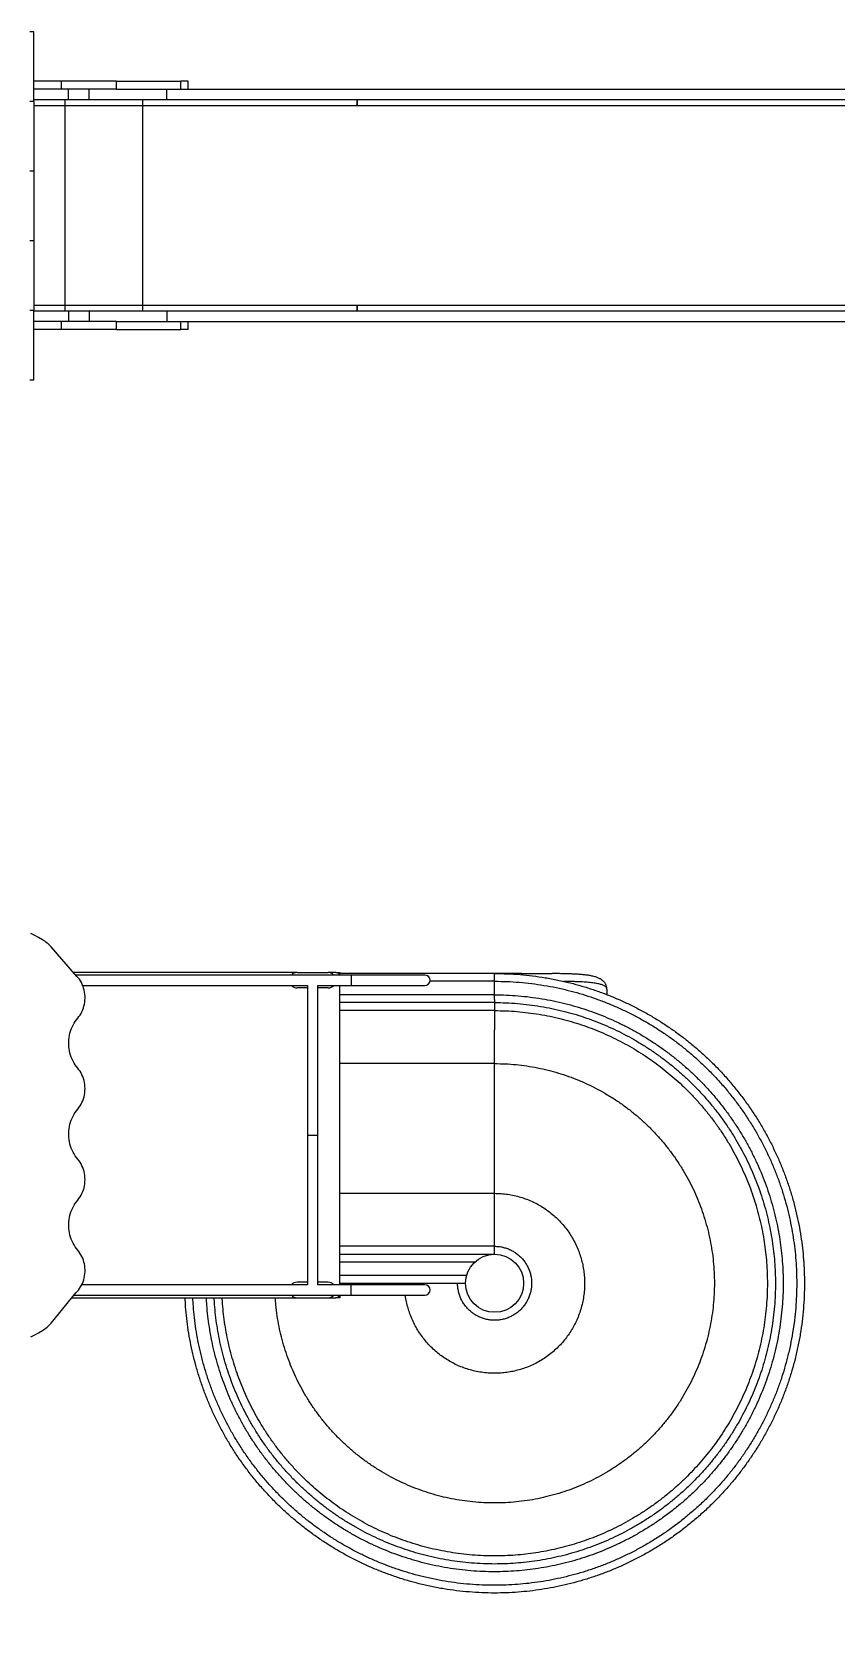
# Model space of a CAD drawing. Header units: millimetres. Extents: x -9609 to 9022, y -7175 to 8108.
# Drawn here: x 3602 to 5674, y -3256 to 857 of the extents above; entities that cross this region are included whole.
import ezdxf

# ---------------------------------------------------------------- set-up
doc = ezdxf.new("R2010")
doc.units = ezdxf.units.MM
for name, color, linetype in [('DIKOM_ОБЪЕКТ', 7, 'Continuous'), ('DIKOM_РАЗМЕР_ЗОНА', 7, 'Continuous'), ('DIKOM_РАЗМЕР_ОБЪЕКТА', 7, 'Continuous')]:
    doc.layers.add(name, color=color, linetype=linetype)
doc.styles.add('style1', font='arial.ttf', dxfattribs={"width": 0.8})
doc.dimstyles.new('1-50', dxfattribs={"dimtxt": 300, "dimasz": 200, "dimexe": 100, "dimexo": 0, "dimgap": 100, "dimtad": 1, "dimtxsty": 'style1', "dimcen": 200, "dimclrd": 7, "dimclre": 7, "dimclrt": 7, "dimadec": 1, "dimazin": 2, "dimtfac": 1, "dimtmove": 0, "dimatfit": 2, "dimfxl": 0, "dimlwd": 25, "dimlwe": 18, "dimarcsym": 0})

# ---------------------------------------------------------------- blocks, each defined once
blk = doc.blocks.new('*D11')
at = {"layer": 'Defpoints', "color": 0, "transparency": 16777216}
for p in [(-5802.9, 757.2), (7024.1, 94.2), (7024.1, -5959.7)]:
    blk.add_point(p, dxfattribs=at)
at = {"layer": 'DIKOM_РАЗМЕР_ОБЪЕКТА', "color": 7, "lineweight": 18, "transparency": 16777216}
for p, q in [((-5802.9, 757.2), (-5802.9, -6059.7)), ((7024.1, 94.2), (7024.1, -6059.7))]:
    blk.add_line(p, q, dxfattribs=at)
at = {"layer": 'DIKOM_РАЗМЕР_ОБЪЕКТА', "color": 7, "lineweight": 25, "transparency": 16777216}
blk.add_line((-5602.9, -5959.7), (6824.1, -5959.7), dxfattribs=at)
at = {"layer": 'DIKOM_РАЗМЕР_ОБЪЕКТА', "color": 7, "transparency": 16777216}
for points in [[(-5602.9, -5926.4), (-5602.9, -5993), (-5802.9, -5959.7)], [(6824.1, -5926.4), (6824.1, -5993), (7024.1, -5959.7)]]:
    blk.add_solid(points, dxfattribs=at)
at = {"layer": 'DIKOM_РАЗМЕР_ОБЪЕКТА', "color": 7, "transparency": 16777216, "insert": (822.9, -5706.5), "char_height": 300, "attachment_point": 5, "style": 'style1'}
blk.add_mtext('12800', dxfattribs=at)
blk = doc.blocks.new('*D12')
at = {"layer": 'Defpoints', "color": 0, "transparency": 16777216}
for p in [(9021.7, -405.8), (-7512.4, -2805.8), (9021.7, -7075)]:
    blk.add_point(p, dxfattribs=at)
at = {"layer": 'DIKOM_РАЗМЕР_ЗОНА', "color": 7, "lineweight": 18, "transparency": 16777216}
for p, q in [((9021.7, -405.8), (9021.7, -7175)), ((-7512.4, -2805.8), (-7512.4, -7175))]:
    blk.add_line(p, q, dxfattribs=at)
at = {"layer": 'DIKOM_РАЗМЕР_ЗОНА', "color": 7, "lineweight": 25, "transparency": 16777216}
blk.add_line((-7312.4, -7075), (8821.7, -7075), dxfattribs=at)
at = {"layer": 'DIKOM_РАЗМЕР_ЗОНА', "color": 7, "transparency": 16777216}
for points in [[(-7312.4, -7041.7), (-7312.4, -7108.4), (-7512.4, -7075)], [(8821.7, -7041.7), (8821.7, -7108.4), (9021.7, -7075)]]:
    blk.add_solid(points, dxfattribs=at)
at = {"layer": 'DIKOM_РАЗМЕР_ЗОНА', "color": 7, "transparency": 16777216, "insert": (938.2, -6821.9), "char_height": 300, "attachment_point": 5, "style": 'style1'}
blk.add_mtext('16500', dxfattribs=at)

msp = doc.modelspace()

# ---------------------------------------------------------------- linework, layer by layer
at = {"layer": 'DIKOM_ОБЪЕКТ', "color": 7, "linetype": 'Continuous', "lineweight": 15}
for p, q in [((3607.086, 857.212), (3597.086, 857.212)), ((3607.086, 677.212), (3607.086, 857.212)), ((3678.236, 730.212), (3607.086, 730.212)), ((3678.236, 709.212), (3607.086, 709.212)), ((3678.236, 709.212), (3678.236, 730.212)), ((3820.985, 730.212), (3678.236, 730.212)), ((3820.985, 709.212), (3678.236, 709.212)), ((3697.074, 682.212), (3697.074, 709.212)), ((3749.838, 682.212), (3749.838, 709.212)), ((3820.985, 709.212), (3820.985, 730.212)), ((3820.985, 730.212), (3987.12, 730.212)), ((3820.985, 709.212), (3987.12, 709.212)), ((3950.383, 682.212), (3950.383, 709.212)), ((3987.119, 709.212), (5893.839, 709.212)), ((3987.12, 709.212), (3987.12, 730.212)), ((4005.98, 730.212), (3987.12, 730.212)), ((4005.98, 709.212), (4005.98, 730.212)), ((3607.086, 677.212), (3597.086, 677.212)), ((3607.086, 682.212), (3697.074, 682.212)), ((3607.086, 677.212), (3607.086, 497.212)), ((3607.086, 667.212), (3686.858, 667.212)), ((3686.858, 682.212), (3686.858, 667.212)), ((3686.858, 667.212), (3887.403, 667.212)), ((3687.306, 667.212), (3687.306, 151.212)), ((3697.074, 682.212), (3749.838, 682.212)), ((3749.838, 682.212), (3950.383, 682.212)), ((3887.403, 682.212), (3887.403, 667.212)), ((3887.403, 667.212), (4442.074, 667.212)), ((3887.851, 682.212), (3887.851, 136.212)), ((3950.383, 682.212), (5976.148, 682.212)), ((4442.063, 682.212), (4442.063, 667.212)), ((4442.063, 667.212), (6191.031, 667.212)), ((4442.074, 667.212), (4442.074, 682.212)), ((3607.086, 497.212), (3597.086, 497.212)), ((3607.086, 497.212), (3607.086, 317.212)), ((3607.086, 317.212), (3597.086, 317.212)), ((3607.086, 317.212), (3607.086, 137.212)), ((3607.086, 137.212), (3597.086, 137.212)), ((3607.086, 151.212), (3686.858, 151.212)), ((3607.086, -42.788), (3607.086, 137.212)), ((3607.086, 136.212), (3697.074, 136.212)), ((3686.858, 151.212), (3686.858, 136.212)), ((3686.858, 151.212), (3887.403, 151.212)), ((3697.074, 136.212), (3697.074, 109.212)), ((3697.074, 136.212), (3749.838, 136.212)), ((3749.838, 136.212), (3749.838, 109.212)), ((3749.838, 136.212), (3950.383, 136.212)), ((3887.403, 151.212), (3887.403, 136.212)), ((3887.403, 151.212), (4442.074, 151.212)), ((3950.383, 136.212), (3950.383, 109.212)), ((3950.383, 136.212), (5976.148, 136.212)), ((4442.063, 151.212), (4442.063, 136.212)), ((4442.063, 151.212), (6191.031, 151.212)), ((4442.074, 136.212), (4442.074, 151.212)), ((3678.236, 109.212), (3607.086, 109.212)), ((3678.236, 88.212), (3607.086, 88.212)), ((3678.236, 88.212), (3678.236, 109.212)), ((3820.985, 109.212), (3678.236, 109.212)), ((3820.985, 88.212), (3678.236, 88.212)), ((3820.985, 88.212), (3820.985, 109.212)), ((3820.985, 109.212), (3987.12, 109.212)), ((3820.985, 88.212), (3987.12, 88.212)), ((3987.119, 109.212), (5893.841, 109.212)), ((3987.12, 88.212), (3987.12, 109.212)), ((4005.98, 88.212), (3987.12, 88.212)), ((4005.98, 88.212), (4005.98, 109.212)), ((3607.086, -42.788), (3597.086, -42.788)), ((3718.563, -1582.734), (3652.181, -1506.705)), ((4287.086, -1572.788), (3709.88, -1572.788)), ((4427.086, -1579.338), (3715.599, -1579.338)), ((4287.086, -1572.788), (4367.086, -1572.788)), ((4387.086, -1572.788), (4367.086, -1572.788)), ((4387.086, -1572.788), (4397.086, -1572.788)), ((4394.227, -1575.788), (4397.086, -1575.788)), ((4397.086, -1572.788), (4397.086, -1574.649)), ((4397.086, -1579.338), (4397.086, -1574.649)), ((4397.086, -1574.649), (4797.086, -1574.649)), ((4617.086, -1579.338), (4427.086, -1579.338)), ((4427.086, -1579.338), (4427.086, -1606.238)), ((4630.406, -1594.649), (4797.086, -1594.649)), ((4797.086, -1594.649), (4797.086, -1574.649)), ((4867.086, -1575.449), (4797.086, -1575.449)), ((4797.086, -1629.649), (4797.086, -1594.649)), ((4867.086, -1578.509), (4867.086, -1575.449)), ((3733.4, -1606.238), (4313.636, -1606.238)), ((4313.636, -1612.788), (4287.086, -1612.788)), ((4313.636, -1606.238), (4313.636, -1992.788)), ((4340.536, -1606.238), (4427.086, -1606.238)), ((4340.536, -1992.788), (4340.536, -1606.238)), ((4367.086, -1612.788), (4340.536, -1612.788)), ((4397.086, -1629.649), (4397.086, -1606.238)), ((4397.086, -1629.649), (4797.086, -1629.649)), ((4397.086, -1649.649), (4397.086, -1629.649)), ((4427.086, -1606.238), (4617.086, -1606.238)), ((4797.086, -1642.47), (4797.086, -1629.649)), ((4797.086, -1642.47), (4797.086, -1650.448)), ((5087.085, -1616.164), (5087.085, -1629.958)), ((4397.086, -1649.649), (4797.086, -1649.649)), ((4397.086, -1670.423), (4397.086, -1649.649)), ((4397.086, -1670.423), (4797.086, -1670.423)), ((4397.086, -1807.279), (4397.086, -1670.423)), ((4797.086, -1650.448), (4797.086, -1671.222)), ((4797.086, -1671.222), (4797.086, -1720.701)), ((4797.086, -1807.279), (4797.086, -1720.701)), ((4397.086, -2142.402), (4397.086, -1807.279)), ((4397.086, -1807.279), (4797.086, -1807.279)), ((4797.086, -2142.402), (4797.086, -1807.279)), ((4313.636, -1992.788), (4313.636, -2379.338)), ((4313.636, -1992.788), (4340.536, -1992.788)), ((4340.536, -2379.338), (4340.536, -1992.788)), ((4397.086, -2142.402), (4797.086, -2142.402)), ((4397.086, -2279.258), (4397.086, -2142.402)), ((4797.086, -2279.258), (4797.086, -2142.402)), ((4397.086, -2279.258), (4797.086, -2279.258)), ((4397.086, -2300.032), (4397.086, -2279.258)), ((4397.086, -2300.032), (4797.086, -2300.032)), ((4397.086, -2320.032), (4397.086, -2300.032)), ((4797.086, -2300.032), (4797.086, -2279.258)), ((4797.086, -2300.64), (4797.086, -2300.032)), ((4397.086, -2320.032), (4746.759, -2320.032)), ((4397.086, -2355.032), (4397.086, -2320.032)), ((4313.636, -2379.338), (3731.208, -2379.338)), ((4313.636, -2372.788), (4287.086, -2372.788)), ((4367.086, -2372.788), (4340.536, -2372.788)), ((4427.086, -2379.338), (4340.536, -2379.338)), ((4397.086, -2355.032), (4724.972, -2355.032)), ((4397.086, -2375.032), (4397.086, -2355.032)), ((4397.086, -2379.338), (4397.086, -2375.032)), ((4397.086, -2375.032), (4722.088, -2375.032)), ((4617.086, -2379.338), (4427.086, -2379.338)), ((4427.086, -2406.238), (4427.086, -2379.338)), ((3652.181, -2478.871), (3716.06, -2400.419)), ((3705.989, -2412.788), (4287.086, -2412.788)), ((3711.322, -2406.238), (4427.086, -2406.238)), ((4287.086, -2412.788), (4367.086, -2412.788)), ((4367.086, -2412.788), (4387.086, -2412.788)), ((4397.086, -2412.788), (4387.086, -2412.788)), ((4397.086, -2409.788), (4394.227, -2409.788)), ((4397.086, -2406.238), (4397.086, -2409.788)), ((4397.086, -2409.788), (4397.086, -2412.788)), ((4427.086, -2406.238), (4617.086, -2406.238))]:
    msp.add_line(p, q, dxfattribs=at)
at = {"layer": 'DIKOM_ОБЪЕКТ', "color": 7, "linetype": 'Continuous', "lineweight": 15, "flags": 128}
for points in [[(3629.203, -1488.04), (3619.476, -1482.285), (3609.61, -1476.856), (3599.611, -1471.758)], [(3720.533, -1690.722), (3723.62, -1686.879), (3726.468, -1682.796), (3729.061, -1678.494), (3731.388, -1673.993), (3733.437, -1669.315), (3735.198, -1664.484), (3736.663, -1659.523), (3737.823, -1654.455), (3738.675, -1649.306), (3739.213, -1644.101), (3739.434, -1638.865), (3739.339, -1633.625), (3738.926, -1628.405), (3738.199, -1623.23), (3737.161, -1618.127), (3735.816, -1613.121), (3734.172, -1608.235), (3732.237, -1603.493), (3730.019, -1598.919), (3727.53, -1594.536), (3724.782, -1590.364), (3721.788, -1586.423), (3718.563, -1582.734)], [(3720.533, -1819.925), (3717.142, -1815.734), (3713.984, -1811.307), (3711.073, -1806.66), (3708.419, -1801.812), (3706.033, -1796.782), (3703.924, -1791.588), (3702.102, -1786.253), (3700.572, -1780.797), (3699.34, -1775.24), (3698.412, -1769.606), (3697.792, -1763.915), (3697.481, -1758.191), (3697.481, -1752.456), (3697.792, -1746.731), (3698.412, -1741.041), (3699.34, -1735.406), (3700.572, -1729.85), (3702.102, -1724.393), (3703.924, -1719.058), (3706.033, -1713.865), (3708.419, -1708.835), (3711.073, -1703.986), (3713.984, -1699.339), (3717.142, -1694.912), (3720.533, -1690.722)], [(3720.529, -1925.726), (3723.67, -1921.812), (3726.563, -1917.649), (3729.192, -1913.26), (3731.543, -1908.666), (3733.606, -1903.89), (3735.37, -1898.957), (3736.825, -1893.891), (3737.965, -1888.719), (3738.783, -1883.467), (3739.276, -1878.16), (3739.44, -1872.827), (3739.276, -1867.493), (3738.784, -1862.187), (3737.966, -1856.934), (3736.827, -1851.762), (3735.372, -1846.696), (3733.609, -1841.763), (3731.546, -1836.987), (3729.195, -1832.393), (3726.566, -1828.003), (3723.674, -1823.84), (3720.533, -1819.925)], [(3720.529, -2054.89), (3717.138, -2050.701), (3713.981, -2046.275), (3711.07, -2041.63), (3708.417, -2036.783), (3706.031, -2031.754), (3703.923, -2026.563), (3702.101, -2021.229), (3700.571, -2015.774), (3699.34, -2010.219), (3698.412, -2004.586), (3697.792, -1998.898), (3697.481, -1993.175), (3697.481, -1987.441), (3697.792, -1981.719), (3698.412, -1976.03), (3699.34, -1970.397), (3700.571, -1964.842), (3702.101, -1959.387), (3703.923, -1954.053), (3706.031, -1948.862), (3708.417, -1943.833), (3711.07, -1938.986), (3713.981, -1934.341), (3717.138, -1929.915), (3720.529, -1925.726)], [(3720.533, -2160.691), (3723.674, -2156.776), (3726.566, -2152.613), (3729.195, -2148.223), (3731.546, -2143.629), (3733.609, -2138.853), (3735.372, -2133.92), (3736.827, -2128.854), (3737.966, -2123.682), (3738.784, -2118.43), (3739.276, -2113.123), (3739.44, -2107.79), (3739.276, -2102.456), (3738.783, -2097.149), (3737.965, -2091.897), (3736.825, -2086.725), (3735.37, -2081.659), (3733.606, -2076.726), (3731.543, -2071.95), (3729.192, -2067.357), (3726.563, -2062.967), (3723.67, -2058.805), (3720.529, -2054.89)], [(3720.533, -2289.895), (3717.142, -2285.704), (3713.984, -2281.277), (3711.073, -2276.63), (3708.419, -2271.781), (3706.033, -2266.751), (3703.924, -2261.558), (3702.102, -2256.223), (3700.572, -2250.766), (3699.34, -2245.21), (3698.412, -2239.575), (3697.792, -2233.885), (3697.481, -2228.16), (3697.481, -2222.425), (3697.792, -2216.701), (3698.412, -2211.01), (3699.34, -2205.376), (3700.572, -2199.82), (3702.102, -2194.363), (3703.924, -2189.028), (3706.033, -2183.835), (3708.419, -2178.804), (3711.073, -2173.956), (3713.984, -2169.309), (3717.142, -2164.882), (3720.533, -2160.691)], [(3716.06, -2400.419), (3719.408, -2396.966), (3722.541, -2393.254), (3725.445, -2389.3), (3728.105, -2385.125), (3730.509, -2380.747), (3732.646, -2376.188), (3734.505, -2371.47), (3736.077, -2366.614), (3737.355, -2361.645), (3738.333, -2356.586), (3739.005, -2351.461), (3739.37, -2346.294), (3739.424, -2341.111), (3739.168, -2335.936), (3738.604, -2330.793), (3737.733, -2325.708), (3736.56, -2320.704), (3735.09, -2315.806), (3733.331, -2311.037), (3731.291, -2306.419), (3728.979, -2301.976), (3726.407, -2297.727), (3723.587, -2293.694), (3720.533, -2289.895)], [(3599.611, -2513.818), (3609.61, -2508.72), (3619.476, -2503.291), (3629.203, -2497.536)]]:
    msp.add_lwpolyline(points, dxfattribs=at)
at = {"layer": 'DIKOM_ОБЪЕКТ', "color": 7, "linetype": 'Continuous', "lineweight": 15}
msp.add_circle((4797.086, -2375.64), 75, dxfattribs=at)
for centre, radius, start, end in [((3569.357, -1585.191), 114.105, 43.459508, 58.366178), ((4287.086, -1592.788), 20, 90, 137.73969), ((4367.086, -1592.788), 20, 42.26031, 90), ((4387.086, -1582.788), 10, 20.181796, 90), ((4617.086, -1592.788), 13.45, 270, 90), ((4287.086, -1592.788), 20, 222.26031, 270), ((4367.086, -1592.788), 20, 270, 317.73969), ((4287.086, -2392.788), 20, 90, 137.73969), ((4367.086, -2392.788), 20, 42.26031, 90), ((4617.086, -2392.788), 13.45, 270, 90), ((4287.086, -2392.788), 20, 222.26031, 270), ((4367.086, -2392.788), 20, 270, 317.73969), ((4387.086, -2402.788), 10, 270, 339.818204), ((3569.357, -2400.385), 114.105, 301.633822, 316.540492)]:
    msp.add_arc(centre, radius, start, end, dxfattribs=at)
for points, knots in [([(4797.086, -1575.449), (4808.035, -1575.578), (4829.933, -1575.837), (4862.726, -1577.936), (4895.408, -1581.281), (4927.925, -1585.991), (4960.22, -1592.024), (4991.632, -1599.239), (5022.125, -1607.536), (5051.679, -1616.819), (5080.85, -1627.239), (5109.597, -1638.78), (5137.876, -1651.424), (5165.643, -1665.153), (5192.86, -1679.947), (5219.482, -1695.782), (5245.475, -1712.636), (5270.641, -1730.376), (5294.966, -1748.957), (5318.421, -1768.33), (5341.126, -1788.584), (5363.625, -1810.244), (5385.816, -1833.365), (5407.573, -1857.981), (5428.304, -1883.472), (5447.969, -1909.789), (5466.54, -1936.895), (5483.648, -1964.206), (5499.345, -1991.637), (5513.677, -2019.096), (5526.937, -2047.094), (5539.103, -2075.579), (5550.159, -2104.518), (5560.085, -2133.859), (5568.87, -2163.566), (5576.497, -2193.587), (5582.958, -2223.884), (5588.21, -2254.224), (5592.271, -2284.562), (5595.158, -2314.847), (5596.891, -2345.222), (5597.485, -2376.449), (5596.827, -2408.488), (5594.806, -2441.28), (5591.44, -2473.962), (5586.736, -2506.478), (5580.701, -2538.775), (5573.486, -2570.185), (5565.189, -2600.68), (5555.906, -2630.233), (5545.486, -2659.404), (5533.945, -2688.151), (5521.301, -2716.43), (5507.572, -2744.198), (5492.779, -2771.414), (5476.943, -2798.038), (5460.09, -2824.027), (5442.348, -2849.197), (5423.769, -2873.518), (5404.393, -2896.976), (5384.143, -2919.678), (5362.48, -2942.181), (5339.362, -2964.369), (5314.743, -2986.128), (5289.255, -3006.857), (5262.934, -3026.524), (5235.832, -3045.093), (5208.518, -3062.203), (5181.09, -3077.897), (5153.627, -3092.232), (5125.634, -3105.491), (5097.144, -3117.657), (5068.21, -3128.712), (5038.864, -3138.639), (5009.161, -3147.423), (4979.137, -3155.052), (4948.843, -3161.512), (4918.5, -3166.765), (4888.164, -3170.824), (4857.877, -3173.712), (4827.504, -3175.445), (4796.276, -3176.039), (4764.238, -3175.382), (4731.445, -3173.36), (4698.763, -3169.994), (4666.246, -3165.29), (4633.951, -3159.255), (4602.539, -3152.04), (4572.046, -3143.743), (4542.492, -3134.46), (4513.321, -3124.041), (4484.574, -3112.5), (4456.295, -3099.855), (4428.528, -3086.126), (4401.311, -3071.332), (4374.688, -3055.498), (4348.697, -3038.643), (4323.53, -3020.903), (4299.206, -3002.321), (4275.75, -2982.949), (4253.045, -2962.696), (4230.546, -2941.036), (4208.355, -2917.914), (4186.598, -2893.299), (4165.867, -2867.807), (4146.202, -2841.49), (4127.631, -2814.385), (4110.523, -2787.074), (4094.826, -2759.643), (4080.494, -2732.183), (4067.234, -2704.186), (4055.068, -2675.701), (4044.012, -2646.762), (4034.086, -2617.421), (4025.301, -2587.714), (4017.673, -2557.693), (4011.214, -2527.395), (4005.955, -2497.056), (4001.923, -2466.716), (3999.15, -2438.676), (3998.251, -2420.668), (3997.857, -2412.788)], [0, 0, 0, 0, 0.0087978, 0.01759547, 0.02639341, 0.03519094, 0.04398903, 0.0527864, 0.0610819, 0.06937682, 0.077672, 0.08596722, 0.09426211, 0.10255758, 0.11085225, 0.11914794, 0.12744235, 0.13573827, 0.14388437, 0.15203227, 0.16017829, 0.16832629, 0.17712303, 0.18592187, 0.19471863, 0.20351741, 0.21231419, 0.221113, 0.2294071, 0.23770315, 0.24599731, 0.25429341, 0.26258748, 0.27088357, 0.27917769, 0.28747371, 0.29576803, 0.30406387, 0.31221024, 0.32035764, 0.32850443, 0.3366515, 0.34544929, 0.35424711, 0.36304474, 0.37184273, 0.38064028, 0.38943836, 0.39773322, 0.40602852, 0.4143236, 0.42261857, 0.43091401, 0.43920875, 0.44750434, 0.45579892, 0.46409464, 0.47238897, 0.48053685, 0.48868286, 0.49683087, 0.50497683, 0.5137756, 0.52257239, 0.53137119, 0.54016799, 0.54896675, 0.5577636, 0.5660596, 0.57435375, 0.58264986, 0.59094393, 0.59924, 0.60753416, 0.61583018, 0.62412441, 0.63242031, 0.64071469, 0.64886232, 0.65700885, 0.66515618, 0.6733031, 0.6821009, 0.69089856, 0.6996965, 0.70849404, 0.71729213, 0.72608951, 0.73438499, 0.7426799, 0.75097509, 0.75927031, 0.76756522, 0.77586068, 0.78415536, 0.79245103, 0.80074552, 0.80904136, 0.81718753, 0.82533535, 0.83348139, 0.84162938, 0.85042621, 0.85922495, 0.86802171, 0.8768205, 0.88561728, 0.89441607, 0.90271018, 0.91100624, 0.9193004, 0.92759649, 0.93589056, 0.94418665, 0.95248077, 0.9607768, 0.96907112, 0.97736695, 0.98551332, 0.99366085, 1, 1, 1, 1]), ([(4797.086, -1595.449), (4807.761, -1595.575), (4829.112, -1595.828), (4861.086, -1597.874), (4892.95, -1601.135), (4924.655, -1605.727), (4956.142, -1611.609), (4986.77, -1618.644), (5016.5, -1626.734), (5045.315, -1635.785), (5073.758, -1645.945), (5101.786, -1657.197), (5129.358, -1669.525), (5156.431, -1682.911), (5182.969, -1697.335), (5208.925, -1712.774), (5234.268, -1729.207), (5258.805, -1746.504), (5282.521, -1764.621), (5305.39, -1783.509), (5327.528, -1803.257), (5349.465, -1824.375), (5371.101, -1846.919), (5392.315, -1870.919), (5412.527, -1895.773), (5431.701, -1921.432), (5449.808, -1947.861), (5466.488, -1974.489), (5481.793, -2001.235), (5495.766, -2028.007), (5508.695, -2055.305), (5520.557, -2083.078), (5531.336, -2111.294), (5541.014, -2139.902), (5549.58, -2168.867), (5557.017, -2198.137), (5563.316, -2227.677), (5568.437, -2257.258), (5572.396, -2286.839), (5575.21, -2316.367), (5576.901, -2345.982), (5577.48, -2376.429), (5576.839, -2407.667), (5574.867, -2439.639), (5571.586, -2471.505), (5566.999, -2503.208), (5561.115, -2534.697), (5554.081, -2565.323), (5545.991, -2595.055), (5536.94, -2623.869), (5526.781, -2652.312), (5515.528, -2680.34), (5503.2, -2707.912), (5489.814, -2734.986), (5475.391, -2761.522), (5459.95, -2787.481), (5443.519, -2812.82), (5426.22, -2837.361), (5408.105, -2861.074), (5389.214, -2883.946), (5369.47, -2906.081), (5348.348, -2928.021), (5325.809, -2949.654), (5301.805, -2970.87), (5276.954, -2991.08), (5251.291, -3010.256), (5224.866, -3028.36), (5198.234, -3045.043), (5171.493, -3060.346), (5144.716, -3074.322), (5117.422, -3087.248), (5089.644, -3099.111), (5061.433, -3109.89), (5032.821, -3119.569), (5003.861, -3128.133), (4974.586, -3135.572), (4945.05, -3141.87), (4915.465, -3146.991), (4885.888, -3150.95), (4856.358, -3153.765), (4826.743, -3155.455), (4796.296, -3156.034), (4765.059, -3155.393), (4733.086, -3153.421), (4701.221, -3150.14), (4669.517, -3145.553), (4638.029, -3139.67), (4607.402, -3132.634), (4577.671, -3124.545), (4548.856, -3115.494), (4520.413, -3105.335), (4492.385, -3094.083), (4464.813, -3081.754), (4437.739, -3068.368), (4411.203, -3053.944), (4385.246, -3038.505), (4359.904, -3022.072), (4335.366, -3004.776), (4311.65, -2986.658), (4288.781, -2967.77), (4266.643, -2948.023), (4244.706, -2926.904), (4223.07, -2904.361), (4201.857, -2880.36), (4181.644, -2855.506), (4162.47, -2829.847), (4144.364, -2803.418), (4127.683, -2776.79), (4112.379, -2750.045), (4098.405, -2723.272), (4085.476, -2695.974), (4073.614, -2668.201), (4062.835, -2639.985), (4053.157, -2611.378), (4044.591, -2582.413), (4037.154, -2553.143), (4030.856, -2523.602), (4025.728, -2494.021), (4021.799, -2464.439), (4019.12, -2437.409), (4018.255, -2420.161), (4017.886, -2412.788)], [0, 0, 0, 0, 0.00880006, 0.01759995, 0.02640015, 0.03519992, 0.04400026, 0.05279991, 0.06109749, 0.06939453, 0.07769186, 0.08598919, 0.09428618, 0.1025838, 0.11088056, 0.11917841, 0.12747494, 0.13577293, 0.14392115, 0.15207111, 0.16021922, 0.1683693, 0.17716837, 0.18596938, 0.19476843, 0.2035694, 0.21236845, 0.22116951, 0.22946571, 0.23776391, 0.24606017, 0.2543584, 0.26265459, 0.27095279, 0.2792491, 0.28754718, 0.29584354, 0.30414157, 0.31229003, 0.32043955, 0.32858837, 0.33673753, 0.3455376, 0.35433772, 0.36313754, 0.37193778, 0.38073749, 0.38953792, 0.39783483, 0.40613222, 0.4144295, 0.42272663, 0.43102407, 0.43932094, 0.44761868, 0.45591539, 0.46421324, 0.47250967, 0.48065963, 0.48880781, 0.49695779, 0.50510588, 0.51390692, 0.52270597, 0.53150698, 0.54030604, 0.54910698, 0.55790609, 0.56620429, 0.57450055, 0.58279873, 0.59109492, 0.59939316, 0.60768942, 0.61598754, 0.62428393, 0.63258194, 0.64087845, 0.64902815, 0.65717675, 0.66532617, 0.67347516, 0.68227522, 0.69107512, 0.69987531, 0.70867508, 0.71747543, 0.7262751, 0.73457265, 0.74286969, 0.75116702, 0.75946436, 0.76776135, 0.77605897, 0.78435576, 0.79265357, 0.8009501, 0.8092481, 0.81739633, 0.82554627, 0.83369438, 0.84184445, 0.85064352, 0.85944453, 0.8682436, 0.87704456, 0.8858437, 0.89464466, 0.90294085, 0.91123906, 0.91953532, 0.92783354, 0.93612974, 0.94442794, 0.95272424, 0.96102233, 0.96931869, 0.97761673, 0.98576519, 0.9939147, 1, 1, 1, 1]), ([(4867.086, -1575.449), (4870.981, -1575.448), (4878.771, -1575.448), (4890.472, -1575.45), (4902.145, -1575.454), (4913.477, -1575.465), (4924.394, -1575.486), (4934.836, -1575.524), (4941.867, -1575.558), (4945.328, -1575.588), (4945.458, -1575.589)], [0, 0, 0, 0, 0.14494113, 0.28988327, 0.43693572, 0.58398728, 0.72084534, 0.85781339, 0.99467307, 1, 1, 1, 1]), ([(5087.04, -1616.017), (5087.046, -1615.558), (5087.067, -1614.1), (5086.758, -1611.627), (5086.13, -1608.68), (5085.186, -1605.849), (5083.971, -1603.161), (5082.504, -1600.632), (5080.805, -1598.268), (5078.885, -1596.065), (5076.751, -1594.018), (5074.369, -1592.093), (5071.751, -1590.317), (5068.895, -1588.682), (5065.719, -1587.143), (5062.091, -1585.669), (5057.981, -1584.277), (5053.446, -1583.005), (5048.613, -1581.88), (5043.599, -1580.906), (5038.459, -1580.068), (5033.194, -1579.345), (5027.8, -1578.718), (5022.27, -1578.179), (5016.607, -1577.714), (5010.784, -1577.317), (5004.782, -1576.977), (4998.566, -1576.683), (4992.147, -1576.432), (4985.56, -1576.221), (4978.819, -1576.047), (4971.938, -1575.902), (4964.931, -1575.787), (4957.794, -1575.695), (4951.358, -1575.628), (4947.246, -1575.599), (4945.606, -1575.587)], [0, 0, 0, 0, 0.00981665, 0.0311836, 0.05220745, 0.07307915, 0.09392396, 0.11493267, 0.13631201, 0.15829798, 0.18116349, 0.20526105, 0.23120969, 0.25780688, 0.28745839, 0.32057778, 0.35715805, 0.39600966, 0.43503032, 0.47306025, 0.50999384, 0.54595828, 0.58109607, 0.61552044, 0.64931389, 0.68252761, 0.71559913, 0.74896707, 0.78220271, 0.8153017, 0.84825217, 0.88103689, 0.91363409, 0.94605125, 0.97848017, 1, 1, 1, 1]), ([(5087.085, -1616.164), (5087.023, -1615.42), (5086.898, -1613.933), (5085.887, -1611.865), (5084.258, -1609.903), (5081.926, -1608.068), (5078.895, -1606.362), (5075.219, -1604.816), (5070.926, -1603.426), (5066.049, -1602.185), (5060.513, -1601.065), (5054.304, -1600.067), (5047.429, -1599.188), (5040.064, -1598.44), (5032.253, -1597.811), (5024.049, -1597.286), (5015.29, -1596.845), (5005.985, -1596.483), (4996.146, -1596.191), (4986.068, -1595.965), (4979.095, -1595.859), (4975.685, -1595.807)], [0, 0, 0, 0, 0.05206791, 0.10417413, 0.15624091, 0.20979506, 0.26339231, 0.31694567, 0.36911424, 0.42132352, 0.47349191, 0.52720115, 0.58095483, 0.63466407, 0.68631903, 0.73801369, 0.78966905, 0.84280724, 0.89598856, 0.94912714, 1, 1, 1, 1]), ([(4797.086, -1630.448), (4807.282, -1630.569), (4827.676, -1630.81), (4858.215, -1632.765), (4888.65, -1635.88), (4918.932, -1640.266), (4949.007, -1645.885), (4978.26, -1652.604), (5006.657, -1660.33), (5034.18, -1668.976), (5061.346, -1678.679), (5088.117, -1689.427), (5114.452, -1701.202), (5140.311, -1713.987), (5165.657, -1727.764), (5190.45, -1742.511), (5214.655, -1758.207), (5238.092, -1774.727), (5260.744, -1792.032), (5282.587, -1810.073), (5303.732, -1828.934), (5324.685, -1849.105), (5345.351, -1870.637), (5365.612, -1893.561), (5384.918, -1917.301), (5403.231, -1941.809), (5420.526, -1967.052), (5436.458, -1992.485), (5451.076, -2018.031), (5464.423, -2043.603), (5476.772, -2069.676), (5488.101, -2096.203), (5498.397, -2123.153), (5507.641, -2150.477), (5515.822, -2178.142), (5522.926, -2206.1), (5528.943, -2234.315), (5533.834, -2262.569), (5537.615, -2290.822), (5540.303, -2319.026), (5541.918, -2347.313), (5542.471, -2376.393), (5541.858, -2406.23), (5539.975, -2436.768), (5536.841, -2467.204), (5532.46, -2497.485), (5526.84, -2527.562), (5520.121, -2556.813), (5512.394, -2585.212), (5503.75, -2612.734), (5494.046, -2639.9), (5483.298, -2666.671), (5471.523, -2693.006), (5458.738, -2718.866), (5444.961, -2744.21), (5430.214, -2769.005), (5414.519, -2793.208), (5397.997, -2816.648), (5380.695, -2839.297), (5362.651, -2861.143), (5343.793, -2882.285), (5323.618, -2903.241), (5302.09, -2923.904), (5279.162, -2944.167), (5255.427, -2963.471), (5230.915, -2981.787), (5205.676, -2999.079), (5180.238, -3015.013), (5154.697, -3029.629), (5129.12, -3042.978), (5103.052, -3055.325), (5076.52, -3066.656), (5049.575, -3076.951), (5022.246, -3086.196), (4994.585, -3094.376), (4966.623, -3101.48), (4938.412, -3107.496), (4910.155, -3112.388), (4881.904, -3116.169), (4853.699, -3118.858), (4825.413, -3120.472), (4796.331, -3121.025), (4766.495, -3120.412), (4735.957, -3118.53), (4705.521, -3115.395), (4675.239, -3111.014), (4645.164, -3105.394), (4615.911, -3098.675), (4587.514, -3090.949), (4559.992, -3082.303), (4532.825, -3072.601), (4506.054, -3061.853), (4479.719, -3050.077), (4453.86, -3037.292), (4428.513, -3023.515), (4403.722, -3008.769), (4379.516, -2993.072), (4356.079, -2976.552), (4333.427, -2959.247), (4311.584, -2941.207), (4290.439, -2922.345), (4269.486, -2902.174), (4248.82, -2880.642), (4228.559, -2857.719), (4209.253, -2833.979), (4190.94, -2809.471), (4173.645, -2784.228), (4157.713, -2758.795), (4143.095, -2733.248), (4129.748, -2707.677), (4117.399, -2681.603), (4106.07, -2655.076), (4095.774, -2628.126), (4086.53, -2600.802), (4078.349, -2573.137), (4071.245, -2545.18), (4065.23, -2516.965), (4060.331, -2488.711), (4056.581, -2460.456), (4054.066, -2435.193), (4053.264, -2419.275), (4052.936, -2412.788)], [0, 0, 0, 0, 0.00880429, 0.01760843, 0.02641284, 0.03521683, 0.04402141, 0.0528253, 0.06112685, 0.06942785, 0.07772917, 0.0860305, 0.09433151, 0.10263308, 0.11093382, 0.11923564, 0.12753619, 0.13583816, 0.14399032, 0.15214419, 0.16029621, 0.16845022, 0.17725347, 0.18605869, 0.19486199, 0.20366727, 0.21247055, 0.2212757, 0.22957603, 0.23787818, 0.24617842, 0.25448061, 0.26278082, 0.27108292, 0.27938319, 0.28768533, 0.29598567, 0.30428762, 0.31244001, 0.32059351, 0.3287463, 0.33689932, 0.34570352, 0.35450789, 0.36331194, 0.37211652, 0.38092039, 0.389725, 0.3980259, 0.40632742, 0.41462859, 0.42292974, 0.43123121, 0.4395321, 0.44783374, 0.45613434, 0.46443625, 0.47273673, 0.48089054, 0.48904262, 0.49719657, 0.50534854, 0.51415385, 0.52295704, 0.5317623, 0.54056563, 0.54937088, 0.55817413, 0.56647635, 0.57477652, 0.58307877, 0.59137894, 0.59968114, 0.60798135, 0.61628348, 0.62458384, 0.63288585, 0.64118634, 0.64933995, 0.65749248, 0.66564583, 0.67379873, 0.68260302, 0.69140716, 0.70021157, 0.70901555, 0.71782014, 0.72662403, 0.73492558, 0.74322661, 0.7515279, 0.75982922, 0.76813023, 0.77643185, 0.78473254, 0.79303435, 0.80133489, 0.80963686, 0.81778905, 0.8259429, 0.83409493, 0.84224894, 0.85105219, 0.8598574, 0.8686607, 0.87746598, 0.88626927, 0.89507442, 0.90337474, 0.91167689, 0.91997714, 0.92827933, 0.93657955, 0.94488164, 0.95318203, 0.96148405, 0.96978439, 0.97808634, 0.98623873, 0.99439223, 1, 1, 1, 1]), ([(4797.086, -1650.448), (4807.009, -1650.566), (4826.855, -1650.801), (4856.574, -1652.703), (4886.192, -1655.734), (4915.662, -1660.003), (4944.93, -1665.471), (4973.398, -1672.01), (5001.033, -1679.528), (5027.816, -1687.942), (5054.254, -1697.385), (5080.306, -1707.844), (5105.934, -1719.303), (5131.099, -1731.745), (5155.765, -1745.153), (5179.892, -1759.503), (5203.448, -1774.778), (5226.256, -1790.855), (5248.3, -1807.695), (5269.557, -1825.252), (5290.134, -1843.607), (5310.525, -1863.237), (5330.636, -1884.191), (5350.353, -1906.499), (5369.142, -1929.602), (5386.963, -1953.452), (5403.793, -1978.017), (5419.298, -2002.768), (5433.524, -2027.629), (5446.512, -2052.514), (5458.53, -2077.888), (5469.555, -2103.703), (5479.575, -2129.929), (5488.571, -2156.52), (5496.532, -2183.443), (5503.445, -2210.65), (5509.3, -2238.108), (5514.06, -2265.603), (5517.74, -2293.099), (5520.356, -2320.545), (5521.927, -2348.073), (5522.466, -2376.373), (5521.869, -2405.409), (5520.037, -2435.128), (5516.987, -2464.747), (5512.724, -2494.215), (5507.254, -2523.485), (5500.716, -2551.951), (5493.197, -2579.587), (5484.783, -2606.37), (5475.341, -2632.808), (5464.881, -2658.86), (5453.422, -2684.488), (5440.98, -2709.654), (5427.573, -2734.318), (5413.221, -2758.448), (5397.948, -2782.001), (5381.869, -2804.812), (5365.031, -2826.853), (5347.472, -2848.113), (5329.12, -2868.687), (5309.487, -2889.081), (5288.536, -2909.188), (5266.224, -2928.909), (5243.125, -2947.695), (5219.271, -2965.519), (5194.71, -2982.346), (5169.955, -2997.853), (5145.099, -3012.077), (5120.209, -3025.068), (5094.84, -3037.083), (5069.02, -3048.11), (5042.798, -3058.128), (5016.203, -3067.126), (4989.284, -3075.085), (4962.073, -3082), (4934.619, -3087.855), (4907.12, -3092.614), (4879.628, -3096.294), (4852.179, -3098.911), (4824.653, -3100.481), (4796.351, -3101.02), (4767.316, -3100.424), (4737.597, -3098.591), (4707.979, -3095.541), (4678.51, -3091.278), (4649.241, -3085.808), (4620.773, -3079.27), (4593.139, -3071.75), (4566.355, -3063.338), (4539.917, -3053.895), (4513.865, -3043.436), (4488.237, -3031.976), (4463.072, -3019.534), (4438.406, -3006.127), (4414.279, -2991.776), (4390.723, -2976.501), (4367.915, -2960.424), (4345.87, -2943.584), (4324.614, -2926.028), (4304.037, -2907.672), (4283.646, -2888.043), (4263.535, -2867.088), (4243.818, -2844.78), (4225.03, -2821.677), (4207.208, -2797.827), (4190.378, -2773.262), (4174.873, -2748.511), (4160.648, -2723.651), (4147.659, -2698.765), (4135.641, -2673.392), (4124.616, -2647.577), (4114.596, -2621.35), (4105.6, -2594.759), (4097.639, -2567.836), (4090.726, -2540.629), (4084.872, -2513.171), (4080.104, -2485.676), (4076.457, -2458.179), (4074.036, -2433.926), (4073.268, -2418.768), (4072.965, -2412.788)], [0, 0, 0, 0, 0.00880689, 0.01761362, 0.02642064, 0.03522726, 0.04403443, 0.05284089, 0.06114489, 0.0694484, 0.07775215, 0.08605594, 0.09435937, 0.1026634, 0.11096662, 0.1192709, 0.12757388, 0.13587825, 0.14403281, 0.15218912, 0.16034355, 0.16849998, 0.17730582, 0.18611365, 0.1949195, 0.20372742, 0.21253332, 0.22134109, 0.22964384, 0.23794848, 0.24625115, 0.25455579, 0.26285837, 0.27116303, 0.27946579, 0.28777032, 0.29607317, 0.30437753, 0.31253234, 0.32068827, 0.32884343, 0.33699885, 0.34580569, 0.35461272, 0.36341931, 0.37222648, 0.38103301, 0.38984022, 0.3981436, 0.40644743, 0.41475112, 0.42305464, 0.43135856, 0.43966191, 0.44796603, 0.45626921, 0.46457348, 0.47287636, 0.4810326, 0.4891871, 0.49734343, 0.50549785, 0.51430573, 0.52311159, 0.53191947, 0.54072535, 0.54953314, 0.55833907, 0.5666437, 0.57494637, 0.58325101, 0.59155364, 0.59985831, 0.60816102, 0.61646557, 0.6247684, 0.63307286, 0.64137578, 0.64953181, 0.65768674, 0.66584249, 0.67399782, 0.6828047, 0.69161143, 0.70041845, 0.70922506, 0.71803225, 0.7268387, 0.73514273, 0.7434462, 0.75174997, 0.76005374, 0.76835718, 0.77666121, 0.78496444, 0.79326868, 0.80157169, 0.80987615, 0.81803062, 0.82618694, 0.83434136, 0.84249778, 0.85130362, 0.86011145, 0.8689174, 0.87772522, 0.88653112, 0.89533889, 0.90364163, 0.91194627, 0.92024895, 0.92855359, 0.93685629, 0.94516082, 0.95346359, 0.96176812, 0.97007096, 0.97837532, 0.98653013, 0.99468607, 1, 1, 1, 1]), ([(4797.086, -1671.222), (4806.724, -1671.337), (4826.002, -1671.565), (4854.87, -1673.412), (4883.64, -1676.357), (4912.265, -1680.503), (4940.694, -1685.814), (4968.347, -1692.166), (4995.19, -1699.469), (5021.207, -1707.641), (5046.887, -1716.814), (5072.193, -1726.974), (5097.087, -1738.105), (5121.531, -1750.191), (5145.491, -1763.213), (5168.926, -1777.153), (5191.807, -1791.991), (5213.962, -1807.607), (5235.375, -1823.965), (5256.023, -1841.018), (5276.01, -1858.848), (5295.817, -1877.915), (5315.352, -1898.269), (5334.504, -1919.938), (5352.754, -1942.379), (5370.065, -1965.546), (5386.414, -1989.408), (5401.474, -2013.449), (5415.292, -2037.598), (5427.909, -2061.77), (5439.582, -2086.417), (5450.292, -2111.492), (5460.024, -2136.968), (5468.762, -2162.797), (5476.496, -2188.949), (5483.21, -2215.376), (5488.898, -2242.048), (5493.522, -2268.755), (5497.096, -2295.463), (5499.637, -2322.123), (5501.164, -2348.863), (5501.686, -2376.352), (5501.107, -2404.556), (5499.327, -2433.424), (5496.364, -2462.194), (5492.223, -2490.818), (5486.911, -2519.25), (5480.56, -2546.901), (5473.256, -2573.745), (5465.084, -2599.761), (5455.911, -2625.441), (5445.752, -2650.747), (5434.621, -2675.641), (5422.534, -2700.086), (5409.512, -2724.044), (5395.571, -2747.482), (5380.736, -2770.36), (5365.117, -2792.518), (5348.762, -2813.927), (5331.705, -2834.578), (5313.879, -2854.563), (5294.808, -2874.372), (5274.458, -2893.904), (5252.785, -2913.06), (5230.348, -2931.307), (5207.177, -2948.621), (5183.319, -2964.966), (5159.274, -2980.03), (5135.129, -2993.845), (5110.953, -3006.464), (5086.311, -3018.136), (5061.23, -3028.847), (5035.759, -3038.578), (5009.926, -3047.317), (4983.779, -3055.05), (4957.347, -3061.765), (4930.68, -3067.452), (4903.968, -3072.076), (4877.263, -3075.65), (4850.601, -3078.192), (4823.863, -3079.718), (4796.372, -3080.24), (4768.169, -3079.661), (4739.301, -3077.882), (4710.531, -3074.919), (4681.906, -3070.777), (4653.477, -3065.465), (4625.824, -3059.114), (4598.981, -3051.81), (4572.964, -3043.638), (4547.284, -3034.465), (4521.978, -3024.306), (4497.084, -3013.175), (4472.64, -3001.089), (4448.68, -2988.066), (4425.245, -2974.126), (4402.364, -2959.289), (4380.209, -2943.673), (4358.796, -2927.314), (4338.148, -2910.261), (4318.161, -2892.431), (4298.354, -2873.364), (4278.819, -2853.01), (4259.667, -2831.341), (4241.417, -2808.9), (4224.106, -2785.733), (4207.758, -2761.871), (4192.697, -2737.83), (4178.879, -2713.681), (4166.262, -2689.509), (4154.589, -2664.862), (4143.879, -2639.787), (4134.147, -2614.311), (4125.409, -2588.483), (4117.675, -2562.331), (4110.96, -2535.903), (4105.275, -2509.232), (4100.642, -2482.524), (4097.102, -2455.815), (4094.777, -2432.61), (4094.047, -2418.242), (4093.769, -2412.788)], [0, 0, 0, 0, 0.00880973, 0.01761933, 0.02642923, 0.03523868, 0.0440487, 0.05285803, 0.06116478, 0.06947093, 0.0777774, 0.08608389, 0.09439002, 0.10269678, 0.11100265, 0.11930959, 0.1276153, 0.13592244, 0.14407966, 0.15223859, 0.16039567, 0.1685547, 0.17736341, 0.18617411, 0.19498283, 0.20379358, 0.21260225, 0.22141297, 0.22971841, 0.23802576, 0.24633107, 0.25463839, 0.26294377, 0.27125104, 0.27955646, 0.28786374, 0.29616925, 0.30447639, 0.31263387, 0.32079241, 0.32895011, 0.33710827, 0.34591796, 0.35472784, 0.3635374, 0.37234728, 0.38115676, 0.38996684, 0.39827289, 0.40657937, 0.41488575, 0.42319205, 0.43149871, 0.43980467, 0.44811154, 0.4564173, 0.46472438, 0.47302994, 0.48118885, 0.48934595, 0.49750495, 0.50566198, 0.51447275, 0.52328148, 0.53209222, 0.54090095, 0.54971159, 0.55852039, 0.56682767, 0.57513305, 0.58344043, 0.5917458, 0.60005311, 0.60835849, 0.61666581, 0.62497125, 0.63327845, 0.64158405, 0.64974273, 0.65790035, 0.6660587, 0.67421669, 0.68302643, 0.69183602, 0.70064593, 0.70945537, 0.71826539, 0.72707472, 0.73538148, 0.74368763, 0.75199409, 0.76030057, 0.76860673, 0.77691347, 0.78521933, 0.79352629, 0.80183201, 0.81013912, 0.81829633, 0.82645528, 0.83461237, 0.84277141, 0.8515801, 0.86039081, 0.86919954, 0.87801029, 0.88681906, 0.89562965, 0.90393512, 0.91224245, 0.92054778, 0.92885509, 0.93716047, 0.94546774, 0.95377316, 0.96208044, 0.97038596, 0.97869308, 0.98685057, 0.99500911, 1, 1, 1, 1]), ([(4797.086, -1808.078), (4806.405, -1808.21), (4825.043, -1808.475), (4852.935, -1810.618), (4880.688, -1814.032), (4908.241, -1818.837), (4935.361, -1824.947), (4961.989, -1832.331), (4988.073, -1840.942), (5013.707, -1850.804), (5039.007, -1861.97), (5063.898, -1874.442), (5088.305, -1888.219), (5112.005, -1903.184), (5134.935, -1919.3), (5157.043, -1936.528), (5178.274, -1954.827), (5198.56, -1974.135), (5217.857, -1994.408), (5236.118, -2015.588), (5253.315, -2037.643), (5269.405, -2060.519), (5284.259, -2084.016), (5297.868, -2108.068), (5310.222, -2132.599), (5321.375, -2157.699), (5331.37, -2183.485), (5340.15, -2209.903), (5347.668, -2236.905), (5353.843, -2264.244), (5358.662, -2291.854), (5362.113, -2319.67), (5364.186, -2347.62), (5364.877, -2375.619), (5364.188, -2403.598), (5362.124, -2431.487), (5358.688, -2459.244), (5353.89, -2486.795), (5347.778, -2513.915), (5340.394, -2540.544), (5331.784, -2566.625), (5321.921, -2592.262), (5310.756, -2617.561), (5298.283, -2642.452), (5284.506, -2666.86), (5269.542, -2690.557), (5253.425, -2713.49), (5236.197, -2735.597), (5217.899, -2756.827), (5198.589, -2777.115), (5178.319, -2796.411), (5157.137, -2814.673), (5135.081, -2831.869), (5112.208, -2847.958), (5088.707, -2862.814), (5064.659, -2876.422), (5040.126, -2888.776), (5015.025, -2899.929), (4989.242, -2909.923), (4962.82, -2918.705), (4935.82, -2926.222), (4908.481, -2932.397), (4880.87, -2937.216), (4853.057, -2940.667), (4825.104, -2942.74), (4797.106, -2943.431), (4769.128, -2942.743), (4741.236, -2940.677), (4713.483, -2937.243), (4685.93, -2932.444), (4658.81, -2926.332), (4632.182, -2918.948), (4606.098, -2910.338), (4580.464, -2900.476), (4555.164, -2889.31), (4530.273, -2876.837), (4505.866, -2863.061), (4482.166, -2848.095), (4459.236, -2831.979), (4437.129, -2814.751), (4415.897, -2796.453), (4395.611, -2777.144), (4376.314, -2756.872), (4358.053, -2735.691), (4340.856, -2713.637), (4324.766, -2690.76), (4309.912, -2667.263), (4296.303, -2643.212), (4283.949, -2618.68), (4272.796, -2593.581), (4262.802, -2567.794), (4254.02, -2541.376), (4246.506, -2514.374), (4240.319, -2487.036), (4235.542, -2459.423), (4232.328, -2434.65), (4231.305, -2419.059), (4230.893, -2412.788)], [0, 0, 0, 0, 0.01060101, 0.02120086, 0.03180266, 0.04240273, 0.05300328, 0.06341543, 0.0738259, 0.08423839, 0.09464922, 0.10527292, 0.1158976, 0.12652048, 0.13714529, 0.14776881, 0.15839218, 0.16901709, 0.17961693, 0.19021812, 0.20081892, 0.21141888, 0.22202064, 0.23243128, 0.24284301, 0.25325473, 0.26366538, 0.27429031, 0.28491347, 0.29553735, 0.30616193, 0.31678477, 0.32740977, 0.33803306, 0.34863335, 0.35923503, 0.36983489, 0.38043621, 0.39103688, 0.40144758, 0.41186012, 0.42227072, 0.43268275, 0.4433066, 0.45392966, 0.46455464, 0.47517782, 0.48580185, 0.49642618, 0.50704919, 0.51765093, 0.52825108, 0.53885146, 0.54945303, 0.56005278, 0.57046512, 0.5808762, 0.59128717, 0.60169959, 0.61232247, 0.62294712, 0.63357087, 0.64419406, 0.65481905, 0.66544207, 0.67606627, 0.68666728, 0.69726713, 0.70786893, 0.71846899, 0.72906955, 0.7394817, 0.74989216, 0.76030466, 0.77071548, 0.78133919, 0.79196387, 0.80258675, 0.81321156, 0.82383517, 0.83445844, 0.84508336, 0.85568319, 0.86628438, 0.87688519, 0.88748513, 0.89808689, 0.90849755, 0.91890927, 0.92932099, 0.93973164, 0.95035658, 0.96097973, 0.97160361, 0.98222819, 0.99285118, 1, 1, 1, 1]), ([(4797.086, -2143.201), (4802.765, -2143.322), (4814.124, -2143.562), (4831.072, -2145.503), (4847.836, -2148.592), (4864.328, -2152.924), (4880.459, -2158.445), (4895.843, -2165.008), (4910.431, -2172.498), (4924.189, -2180.811), (4937.341, -2190.054), (4949.823, -2200.183), (4961.813, -2211.372), (4973.198, -2223.624), (4983.858, -2236.93), (4993.516, -2250.981), (5002.118, -2265.702), (5009.619, -2281.013), (5015.857, -2296.532), (5020.876, -2312.145), (5024.726, -2327.751), (5027.49, -2343.586), (5029.154, -2359.575), (5029.72, -2375.964), (5029.107, -2392.678), (5027.237, -2409.625), (5024.129, -2426.389), (5019.803, -2442.882), (5014.28, -2459.013), (5007.718, -2474.398), (5000.227, -2488.986), (4991.914, -2502.744), (4982.671, -2515.895), (4972.542, -2528.377), (4961.354, -2540.366), (4949.102, -2551.752), (4935.795, -2562.412), (4921.744, -2572.069), (4907.023, -2580.672), (4891.711, -2588.173), (4876.193, -2594.411), (4860.581, -2599.43), (4844.974, -2603.281), (4829.139, -2606.044), (4813.151, -2607.708), (4796.761, -2608.274), (4780.047, -2607.661), (4763.099, -2605.791), (4746.335, -2602.683), (4729.843, -2598.357), (4713.712, -2592.834), (4698.328, -2586.272), (4683.74, -2578.781), (4669.982, -2570.468), (4656.83, -2561.225), (4644.348, -2551.096), (4632.358, -2539.908), (4620.973, -2527.655), (4610.313, -2514.349), (4600.655, -2500.298), (4592.054, -2485.577), (4584.551, -2470.266), (4578.32, -2454.747), (4573.276, -2439.137), (4569.517, -2423.519), (4567.353, -2412.519), (4566.764, -2406.714), (4566.715, -2406.238)], [0, 0, 0, 0, 0.0160045, 0.03200865, 0.04801254, 0.06401618, 0.08001974, 0.09602323, 0.11111228, 0.12620179, 0.14129185, 0.15638251, 0.17147223, 0.18747601, 0.20347952, 0.21948297, 0.23548653, 0.25149003, 0.26749396, 0.28258387, 0.29767462, 0.31276433, 0.32785372, 0.34294264, 0.35894641, 0.37494986, 0.39095355, 0.40695766, 0.42296202, 0.43896662, 0.45405676, 0.46914616, 0.48423518, 0.49932403, 0.51441338, 0.53041735, 0.54642144, 0.562426, 0.57843049, 0.59443452, 0.61043838, 0.62552746, 0.64061642, 0.6557056, 0.67079522, 0.68588558, 0.70189008, 0.71789423, 0.73389812, 0.74990176, 0.76590532, 0.78190882, 0.79699789, 0.81208737, 0.82717757, 0.84226808, 0.85735783, 0.87336158, 0.88936509, 0.90536856, 0.92137207, 0.93737563, 0.95337953, 0.96846944, 0.98356019, 0.99864993, 1, 1, 1, 1]), ([(4797.086, -2280.057), (4800.589, -2280.168), (4807.596, -2280.391), (4817.977, -2282.185), (4828.109, -2285.024), (4837.865, -2288.981), (4847.127, -2293.977), (4855.787, -2299.963), (4863.737, -2306.86), (4870.995, -2314.712), (4877.426, -2323.467), (4882.889, -2333.045), (4887.217, -2343.192), (4890.348, -2353.764), (4892.245, -2364.63), (4892.87, -2375.473), (4892.282, -2386.149), (4890.554, -2396.533), (4887.697, -2406.662), (4883.746, -2416.419), (4878.747, -2425.683), (4872.763, -2434.341), (4865.864, -2442.291), (4858.012, -2449.55), (4849.259, -2455.979), (4839.678, -2461.444), (4829.536, -2465.77), (4818.959, -2468.903), (4808.096, -2470.799), (4797.252, -2471.425), (4786.575, -2470.836), (4776.194, -2469.109), (4766.062, -2466.251), (4756.306, -2462.3), (4747.044, -2457.302), (4738.384, -2451.316), (4730.435, -2444.419), (4723.176, -2436.567), (4716.746, -2427.812), (4711.28, -2418.234), (4706.96, -2408.088), (4703.8, -2397.514), (4702.011, -2386.654), (4701.301, -2379.097), (4701.525, -2375.234), (4701.536, -2375.032)], [0, 0, 0, 0, 0.02330106, 0.04660495, 0.06990479, 0.0932074, 0.11651063, 0.13981031, 0.16311367, 0.18641595, 0.21082578, 0.23523903, 0.25964811, 0.28406144, 0.30847113, 0.33288305, 0.35618611, 0.37948579, 0.40278942, 0.42609136, 0.44939189, 0.47269574, 0.49599602, 0.5192981, 0.54371091, 0.56812006, 0.59253346, 0.61694267, 0.64135547, 0.66576638, 0.68906749, 0.71237133, 0.73567127, 0.75897376, 0.78227704, 0.80557667, 0.82888004, 0.85218237, 0.8765922, 0.90100544, 0.92541448, 0.9498278, 0.97423755, 0.99864965, 1, 1, 1, 1]), ([(4564.775, -2379.338), (4564.695, -2378.105), (4564.601, -2376.669), (4564.661, -2375.234), (4564.669, -2375.032)], [0, 0, 0, 0, 0.85886617, 1, 1, 1, 1])]:
    msp.add_open_spline(points, degree=3, knots=knots, dxfattribs=at)

# ---------------------------------------------------------------- dimensions: what is measured, and where the dimension line sits
at = {"layer": 'DIKOM_РАЗМЕР_ЗОНА'}
dim = msp.add_linear_dim(base=(9021.679, -7075.029), p1=(-7512.36, -2805.788), p2=(9021.679, -405.788), text='16500', dimstyle='1-50', dxfattribs=at)
dim.commit()
dim.dimension.update_dxf_attribs({"geometry": '*D12', "text_midpoint": (938.228, -7075.029), "dimtype": 160})
at = {"layer": 'DIKOM_РАЗМЕР_ОБЪЕКТА'}
dim = msp.add_linear_dim(base=(7024.127, -5959.715), p1=(-5802.915, 757.212), p2=(7024.127, 94.212), text='12800', dimstyle='1-50', dxfattribs=at)
dim.commit()
dim.dimension.update_dxf_attribs({"geometry": '*D11', "text_midpoint": (822.879, -5959.715), "dimtype": 160})

doc.saveas('drawing.dxf')
